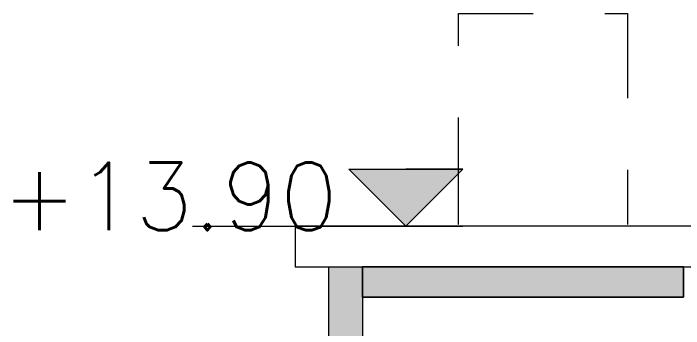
# Model space of a CAD drawing. Header units: millimetres. Extents: x 476571643 to 477489869, y 4620928210 to 4621294454.
# Drawn here: x 477464850 to 477468818, y 4621167370 to 4621169235 of the extents above; entities that cross this region are included whole.
import ezdxf

# ---------------------------------------------------------------- set-up
doc = ezdxf.new("R2010")
doc.units = ezdxf.units.MM
doc.header["$MEASUREMENT"] = 0
doc.linetypes.add('Long Dashed', pattern=[1058.333302, 634.99999, -423.333311])
for name, color, linetype, lineweight in [('0_Pen_No__1_Pen_No__250', 7, 'Continuous', 0), ('0_Pen_No__250_Pen_No__142', 142, 'Continuous', 0), ('New_0_Pen_No__7_Pen_No__250', 7, 'Continuous', 0), ('New_2D Drafting - General_Pen_No__1_Pen_No__253', 252, 'Continuous', 0), ('New_2D Drafting - General_Pen_No__250_Pen_No__154', 154, 'Continuous', 0), ('New_2D Drafting - General_Pen_No__250_Pen_No__7', 7, 'Continuous', 0), ('New_Structural - Bearing_Pen_No__7', 7, 'Continuous', 0), ('zoma_Pen_No__1_Pen_No__142', 142, 'Continuous', 0)]:
    doc.layers.add(name, color=color, linetype=linetype, lineweight=lineweight)

msp = doc.modelspace()

# ---------------------------------------------------------------- hatches: boundary and pattern name
at = {"layer": '0_Pen_No__250_Pen_No__142', "linetype": 'Continuous', "lineweight": 0}
msp.add_hatch(color=142, dxfattribs=at).paths.add_polyline_path([(477467172.57, 4621167975.355), (477466835.041, 4621168313.048), (477467510.263, 4621168312.884)])
at = {"layer": 'New_2D Drafting - General_Pen_No__250_Pen_No__154', "linetype": 'Continuous', "lineweight": 0}
msp.add_hatch(color=154, dxfattribs=at).paths.add_polyline_path([(477466717.526, 4621150835.339), (477466717.526, 4621167734.716), (477466917.526, 4621167734.716), (477466917.526, 4621167554.749), (477466917.526, 4621150835.339)])
at = {"layer": 'New_2D Drafting - General_Pen_No__250_Pen_No__7', "linetype": 'Continuous', "lineweight": 0}
msp.add_hatch(color=7, dxfattribs=at).paths.add_polyline_path([(477466917.526, 4621167554.749), (477466917.526, 4621167734.716), (477468817.526, 4621167734.716), (477468817.526, 4621167554.749)])

# ---------------------------------------------------------------- linework, layer by layer
at = {"layer": '0_Pen_No__1_Pen_No__250', "color": 7, "linetype": 'Continuous', "lineweight": 0, "flags": 128}
for points in [[(477467172.57, 4621167975.355), (477466835.041, 4621168313.048), (477467172.652, 4621168312.966)], [(477467172.57, 4621167975.355), (477467510.263, 4621168312.884), (477467172.652, 4621168312.966)], [(477465910.181, 4621167975.663), (477467510.181, 4621167975.272)]]:
    msp.add_lwpolyline(points, dxfattribs=at)
at = {"layer": '0_Pen_No__250_Pen_No__142', "color": 142, "linetype": 'Continuous', "lineweight": 0, "flags": 128}
msp.add_lwpolyline([(477467172.57, 4621167975.355), (477466835.041, 4621168313.048), (477467510.263, 4621168312.884)], close=True, dxfattribs=at)
at = {"layer": 'New_0_Pen_No__7_Pen_No__250', "color": 7, "linetype": 'Continuous', "lineweight": 0, "flags": 128}
msp.add_lwpolyline([(477466917.526, 4621167554.749), (477468817.526, 4621167554.749), (477468817.526, 4621167734.716), (477466917.526, 4621167734.716)], close=True, dxfattribs=at)
at = {"layer": 'New_2D Drafting - General_Pen_No__1_Pen_No__253', "color": 252, "linetype": 'Long Dashed', "lineweight": 0, "flags": 128}
msp.add_lwpolyline([(477467484.606, 4621167984.867), (477467484.606, 4621169235.046), (477468484.606, 4621169235.046), (477468484.606, 4621167984.867)], dxfattribs=at)
at = {"layer": 'New_2D Drafting - General_Pen_No__250_Pen_No__7', "color": 7, "linetype": 'Continuous', "lineweight": 0, "flags": 128}
for points in [[(477466717.526, 4621150835.339), (477466717.526, 4621167734.716), (477466917.526, 4621167734.716), (477466917.526, 4621167554.749), (477466917.526, 4621150835.339)], [(477466917.526, 4621167554.749), (477466917.526, 4621167734.716), (477468817.526, 4621167734.716), (477468817.526, 4621167554.749)]]:
    msp.add_lwpolyline(points, close=True, dxfattribs=at)
at = {"layer": 'New_Structural - Bearing_Pen_No__7', "color": 7, "linetype": 'Continuous', "lineweight": 0}
msp.add_lwpolyline([(477466517.526, 4621167734.716), (477469217.526, 4621167734.716), (477469217.526, 4621167975.355), (477466517.526, 4621167975.355)], close=True, dxfattribs=at)

# ---------------------------------------------------------------- texts
at = {"layer": 'zoma_Pen_No__1_Pen_No__142', "color": 142, "linetype": 'Continuous', "lineweight": 0, "insert": (477466770.255, 4621167951.808), "char_height": 400, "attachment_point": 9, "rotation": 359.986013}
msp.add_mtext('\\A1;{\\pqr;\\Ftxt.shx;+1\\Ftxt.shx;3\\Ftxt.shx;.\\Ftxt.shx;9\\Ftxt.shx;0}', dxfattribs=at)

doc.saveas('drawing.dxf')
